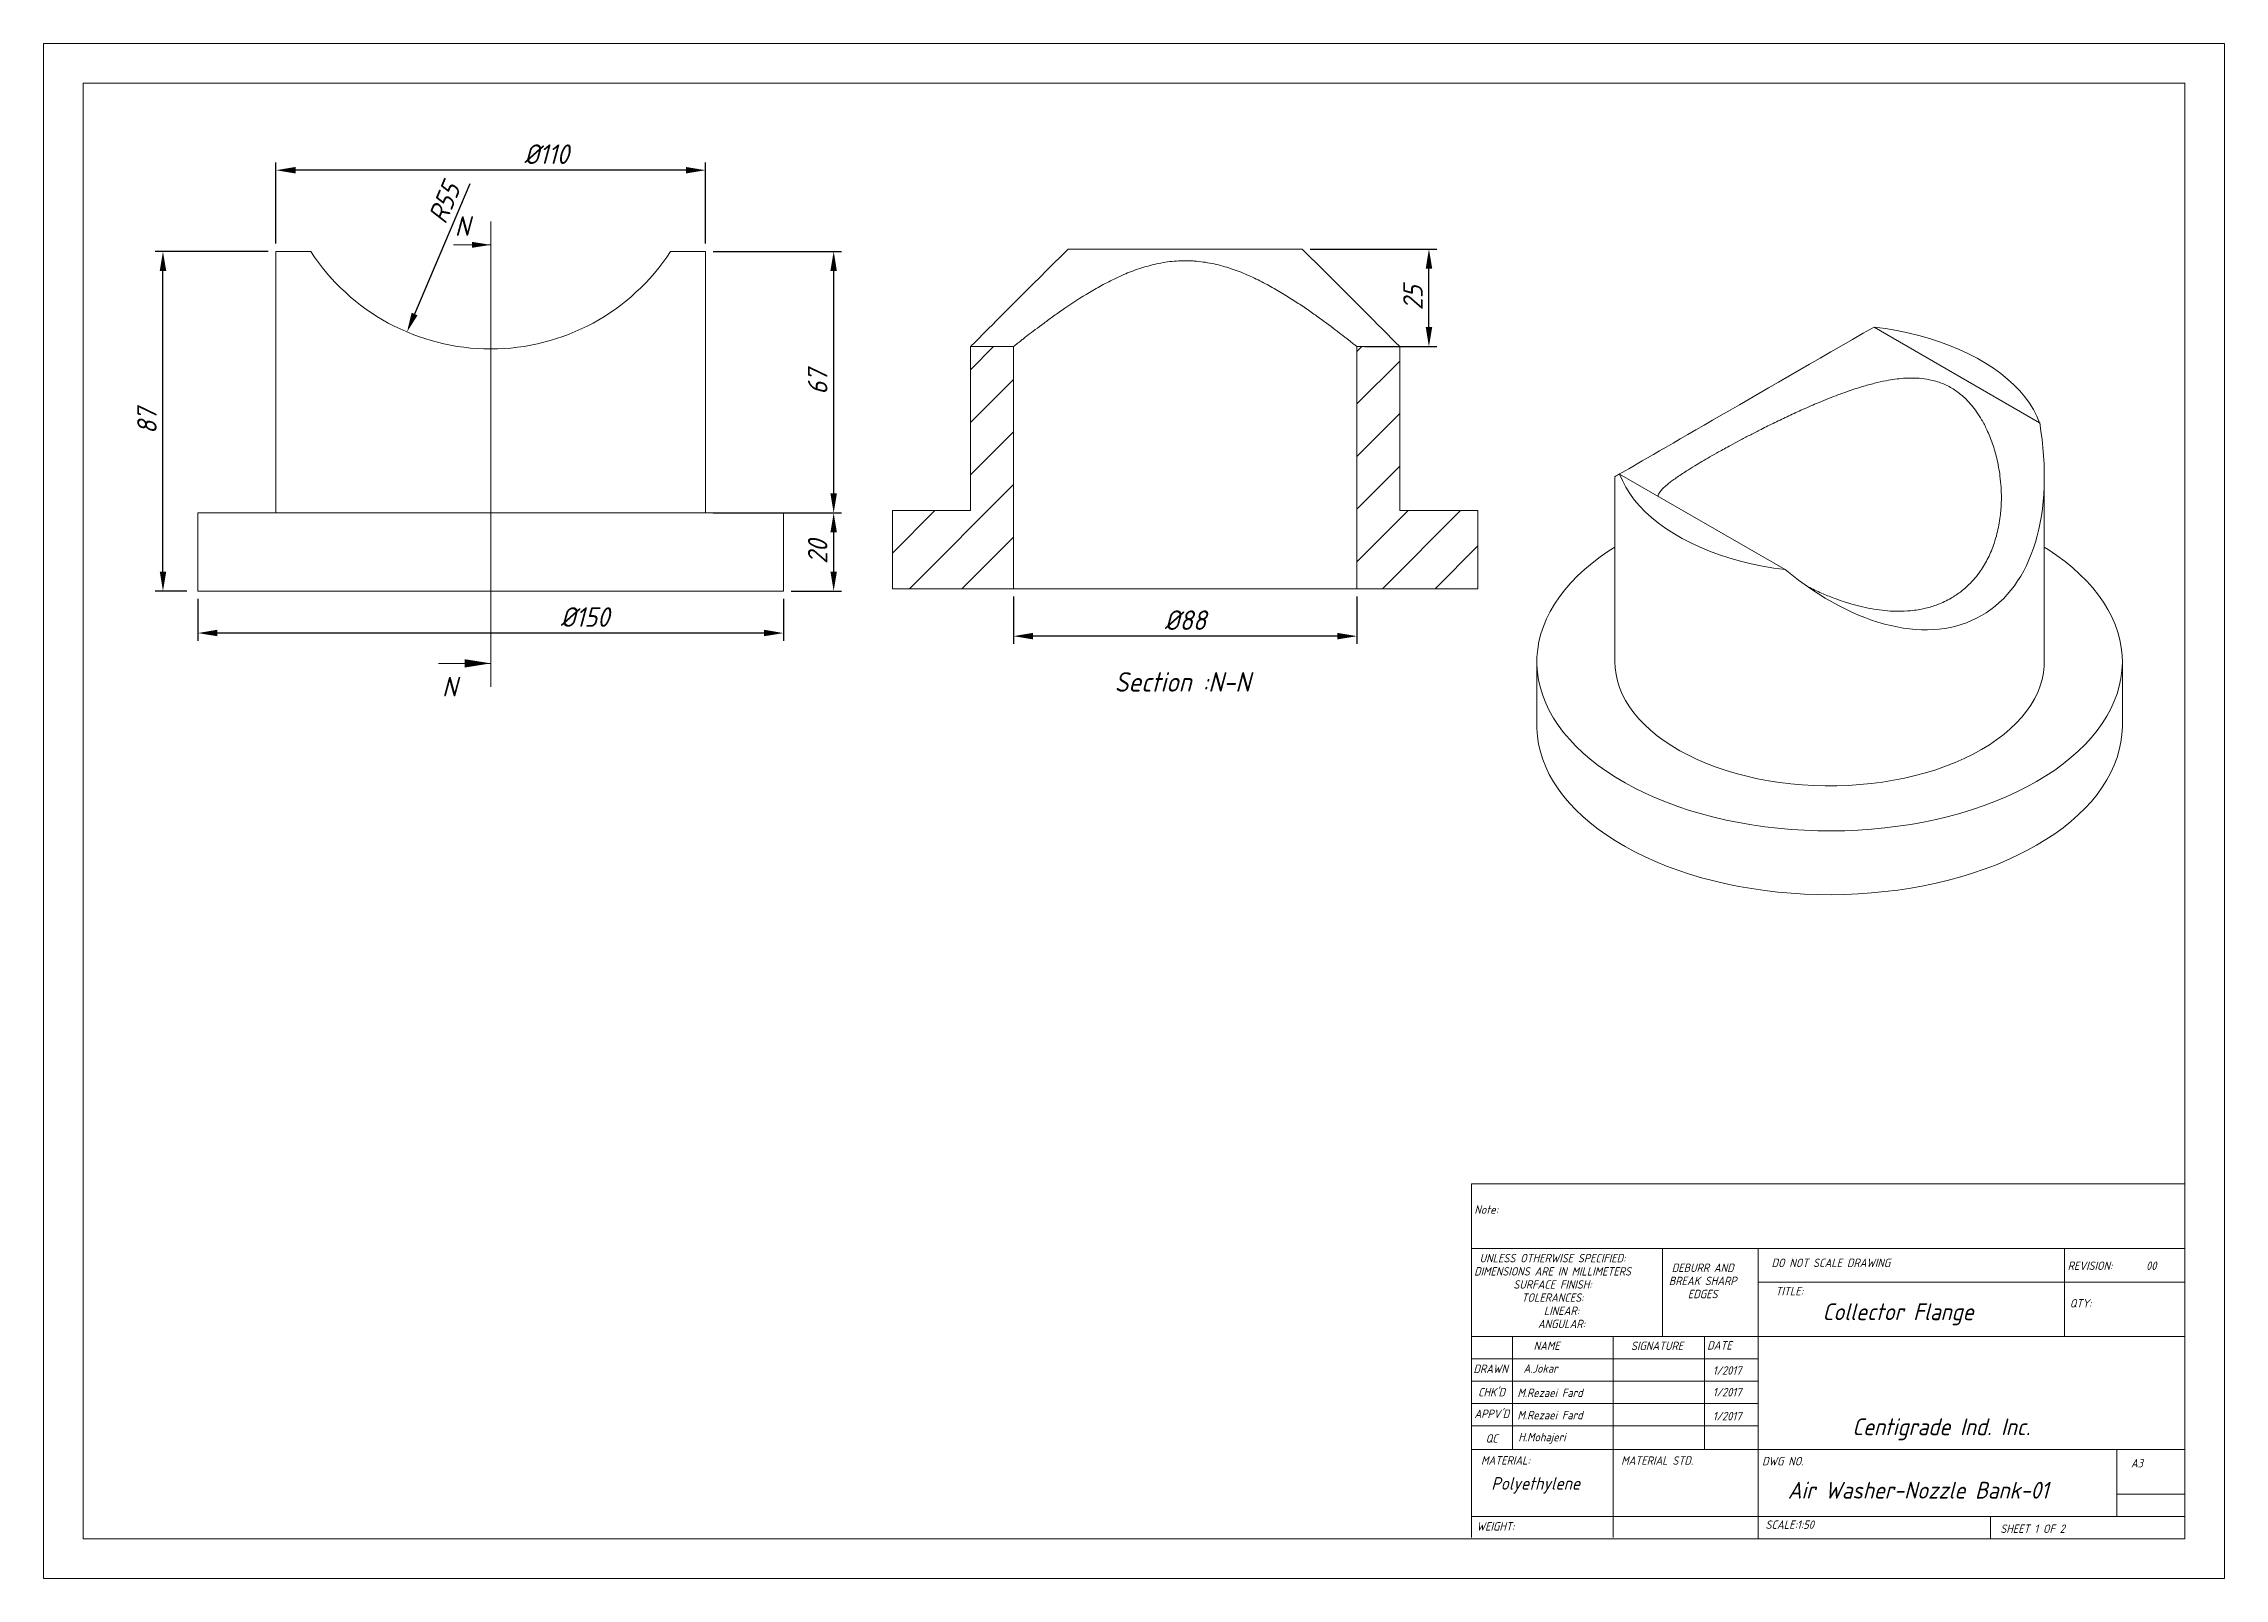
# Model space of a CAD drawing. Header units: millimetres. Extents: x 1153 to 3947, y 536 to 2501.
import ezdxf

# ---------------------------------------------------------------- set-up
doc = ezdxf.new("R2010")
doc.units = ezdxf.units.MM
doc.linetypes.add('SLD-Solid', pattern=[0])
doc.styles.add('GENISO', font='geniso.shx', dxfattribs={"oblique": 15})
doc.dimstyles.new('Scale 1B6', dxfattribs={"dimscale": 10, "dimtxt": 2.5, "dimasz": 2.5, "dimexe": 1, "dimexo": 1, "dimgap": 0.8, "dimtad": 1, "dimdec": 0, "dimlfac": 0.2, "dimzin": 0, "dimtxsty": 'GENISO', "dimcen": 2.5, "dimclrd": 1, "dimclre": 1, "dimclrt": 7, "dimadec": 0, "dimazin": 0, "dimtfac": 1, "dimtdec": 0, "dimtmove": 0, "dimatfit": 3, "dimfxl": 1, "dimtzin": 0, "dimlwd": -1, "dimlwe": -1, "dimarcsym": 0})
pattern_1 = [(45, (-1255.533, -973.7), (-33.67596, 33.67596), [])]

# ---------------------------------------------------------------- blocks, each defined once
blk = doc.blocks.new('*D10')
at = {"color": 1, "transparency": 16777216}
for p, q in [((1440.8, 2235.1), (1296, 2235.1)), ((1306, 1825.1), (1306, 2210.1)), ((1336.5, 1800.1), (1296, 1800.1))]:
    blk.add_line(p, q, dxfattribs=at)
for points in [[(1301.9, 2210.1), (1310.2, 2210.1), (1306, 2235.1)], [(1301.9, 1825.1), (1310.2, 1825.1), (1306, 1800.1)]]:
    blk.add_solid(points, dxfattribs=at)
at = {"layer": 'Defpoints', "color": 0, "transparency": 16777216}
for p in [(1306, 2235.1), (1450.8, 2235.1), (1346.5, 1800.1)]:
    blk.add_point(p, dxfattribs=at)
at = {"color": 7, "transparency": 16777216, "insert": (1285.5, 2017.6), "char_height": 25, "attachment_point": 5, "rotation": 90, "style": 'GENISO'}
blk.add_mtext('87', dxfattribs=at)
blk = doc.blocks.new('*D11')
at = {"color": 1, "transparency": 16777216}
for p, q in [((2110.8, 1900.1), (2175.2, 1900.1)), ((2165.2, 1825.1), (2165.2, 1875.1)), ((2110.8, 1800.1), (2175.2, 1800.1))]:
    blk.add_line(p, q, dxfattribs=at)
for points in [[(2161, 1875.1), (2169.3, 1875.1), (2165.2, 1900.1)], [(2161, 1825.1), (2169.3, 1825.1), (2165.2, 1800.1)]]:
    blk.add_solid(points, dxfattribs=at)
at = {"layer": 'Defpoints', "color": 0, "transparency": 16777216}
for p in [(2100.8, 1900.1), (2165.2, 1900.1), (2100.8, 1800.1)]:
    blk.add_point(p, dxfattribs=at)
at = {"color": 7, "transparency": 16777216, "insert": (2144.7, 1850.1), "char_height": 25, "attachment_point": 5, "rotation": 90, "style": 'GENISO'}
blk.add_mtext('20', dxfattribs=at)
blk = doc.blocks.new('*D12')
at = {"color": 1, "transparency": 16777216}
for p, q in [((2010.8, 2235.1), (2175.2, 2235.1)), ((2165.2, 1925.1), (2165.2, 2210.1)), ((2010.8, 1900.1), (2175.2, 1900.1))]:
    blk.add_line(p, q, dxfattribs=at)
for points in [[(2161, 2210.1), (2169.3, 2210.1), (2165.2, 2235.1)], [(2161, 1925.1), (2169.3, 1925.1), (2165.2, 1900.1)]]:
    blk.add_solid(points, dxfattribs=at)
at = {"layer": 'Defpoints', "color": 0, "transparency": 16777216}
for p in [(2000.8, 2235.1), (2165.2, 2235.1), (2000.8, 1900.1)]:
    blk.add_point(p, dxfattribs=at)
at = {"color": 7, "transparency": 16777216, "insert": (2144.7, 2067.6), "char_height": 25, "attachment_point": 5, "rotation": 90, "style": 'GENISO'}
blk.add_mtext('67', dxfattribs=at)
blk = doc.blocks.new('*D13')
at = {"color": 1, "transparency": 16777216}
for p, q in [((1450.8, 2245.1), (1450.8, 2349.1)), ((2000.8, 2245.1), (2000.8, 2349.1)), ((1975.8, 2339.1), (1475.8, 2339.1))]:
    blk.add_line(p, q, dxfattribs=at)
for points in [[(1475.8, 2343.2), (1475.8, 2334.9), (1450.8, 2339.1)], [(1975.8, 2343.2), (1975.8, 2334.9), (2000.8, 2339.1)]]:
    blk.add_solid(points, dxfattribs=at)
at = {"layer": 'Defpoints', "color": 0, "transparency": 16777216}
for p in [(1450.8, 2339.1), (1450.8, 2235.1), (2000.8, 2235.1)]:
    blk.add_point(p, dxfattribs=at)
at = {"color": 7, "transparency": 16777216, "insert": (1797.2, 2359.6), "char_height": 25, "attachment_point": 5, "style": 'GENISO'}
blk.add_mtext('%%C110', dxfattribs=at)
blk = doc.blocks.new('*D14')
at = {"color": 1, "transparency": 16777216}
for p, q in [((1350.8, 1790.1), (1350.8, 1736.3)), ((2100.8, 1790.1), (2100.8, 1736.3)), ((2075.8, 1746.3), (1375.8, 1746.3))]:
    blk.add_line(p, q, dxfattribs=at)
for points in [[(1375.8, 1750.5), (1375.8, 1742.2), (1350.8, 1746.3)], [(2075.8, 1750.5), (2075.8, 1742.2), (2100.8, 1746.3)]]:
    blk.add_solid(points, dxfattribs=at)
at = {"layer": 'Defpoints', "color": 0, "transparency": 16777216}
for p in [(1350.8, 1800.1), (2100.8, 1800.1), (1350.8, 1746.3)]:
    blk.add_point(p, dxfattribs=at)
at = {"color": 7, "transparency": 16777216, "insert": (1846.4, 1766.8), "char_height": 25, "attachment_point": 5, "style": 'GENISO'}
blk.add_mtext('%%C150', dxfattribs=at)
blk = doc.blocks.new('*D15')
at = {"color": 1, "transparency": 16777216}
blk.add_line((1699, 2321.8), (1628.3, 2154.9), dxfattribs=at)
blk.add_solid([(1624.5, 2156.5), (1632.1, 2153.2), (1618.6, 2131.8)], dxfattribs=at)
at = {"layer": 'Defpoints', "color": 0, "transparency": 16777216}
for p in [(1725.8, 2385.1), (1618.6, 2131.8)]:
    blk.add_point(p, dxfattribs=at)
at = {"color": 7, "transparency": 16777216, "insert": (1666.3, 2297.2), "char_height": 25, "attachment_point": 5, "rotation": 67.0444, "style": 'GENISO'}
blk.add_mtext('R55', dxfattribs=at)
blk = doc.blocks.new('*D16')
at = {"color": 1, "transparency": 16777216}
for p, q in [((2775.5, 2238.1), (2937.7, 2238.1)), ((2927.7, 2138.1), (2927.7, 2213.1)), ((2845.5, 2113.1), (2937.7, 2113.1))]:
    blk.add_line(p, q, dxfattribs=at)
for points in [[(2923.6, 2213.1), (2931.9, 2213.1), (2927.7, 2238.1)], [(2923.6, 2138.1), (2931.9, 2138.1), (2927.7, 2113.1)]]:
    blk.add_solid(points, dxfattribs=at)
at = {"layer": 'Defpoints', "color": 0, "transparency": 16777216}
for p in [(2765.5, 2238.1), (2927.7, 2238.1), (2835.5, 2113.1)]:
    blk.add_point(p, dxfattribs=at)
at = {"color": 7, "transparency": 16777216, "insert": (2907.2, 2175.6), "char_height": 25, "attachment_point": 5, "rotation": 90, "style": 'GENISO'}
blk.add_mtext('25', dxfattribs=at)
blk = doc.blocks.new('*D17')
at = {"color": 1, "transparency": 16777216}
for p, q in [((2395.5, 1793.1), (2395.5, 1732.3)), ((2835.5, 1793.1), (2835.5, 1732.3)), ((2810.5, 1742.3), (2420.5, 1742.3))]:
    blk.add_line(p, q, dxfattribs=at)
for points in [[(2420.5, 1746.5), (2420.5, 1738.2), (2395.5, 1742.3)], [(2810.5, 1746.5), (2810.5, 1738.2), (2835.5, 1742.3)]]:
    blk.add_solid(points, dxfattribs=at)
at = {"layer": 'Defpoints', "color": 0, "transparency": 16777216}
for p in [(2395.5, 1803.1), (2835.5, 1803.1), (2395.5, 1742.3)]:
    blk.add_point(p, dxfattribs=at)
at = {"color": 7, "transparency": 16777216, "insert": (2615.5, 1762.8), "char_height": 25, "attachment_point": 5, "style": 'GENISO'}
blk.add_mtext('%%C88', dxfattribs=at)

msp = doc.modelspace()

# ---------------------------------------------------------------- hatches: boundary and pattern name
at = {"linetype": 'ByBlock', "lineweight": 0}
h = msp.add_hatch(dxfattribs=at)
h.set_pattern_fill('ANSI31', color=3, scale=15, style=0)
h.set_pattern_definition(pattern_1)
h.paths.add_polyline_path([(2340.5, 1903.1), (2240.5, 1903.1), (2240.5, 1803.1), (2395.5, 1803.1), (2395.5, 2113.1), (2340.5, 2113.1)], flags=0)
h = msp.add_hatch(dxfattribs=at)
h.set_pattern_fill('ANSI31', color=3, scale=15, style=0)
h.set_pattern_definition(pattern_1)
h.paths.add_polyline_path([(2835.5, 1803.1), (2990.5, 1803.1), (2990.5, 1903.1), (2890.5, 1903.1), (2890.5, 2113.1), (2835.5, 2113.1)], flags=0)

# ---------------------------------------------------------------- linework, layer by layer
at = {"color": 3, "linetype": 'ByBlock', "lineweight": 0}
for p, q in [((1725.8, 2273.5), (1725.8, 1677.5)), ((1450.8, 2235.1), (1450.8, 1900.1)), ((1450.8, 2235.1), (1495.3, 2235.1)), ((1678.2, 2243.5), (1725.8, 2243.5)), ((1956.3, 2235.1), (2000.8, 2235.1)), ((2000.8, 1900.1), (2000.8, 2235.1)), ((2765.5, 2238.1), (2465.5, 2238.1)), ((3710, 2015.7), (3497.9, 2138.2)), ((2395.5, 2113.1), (2340.5, 2113.1)), ((2340.5, 2113.1), (2340.5, 1903.1)), ((2395.5, 1803.1), (2395.5, 2113.1)), ((2890.5, 2113.1), (2835.5, 2113.1)), ((2835.5, 2113.1), (2835.5, 1803.1)), ((2890.5, 1903.1), (2890.5, 2113.1)), ((3166, 1946.6), (3166, 1709.3)), ((3171.9, 1950), (3384.1, 1827.6)), ((3716, 1709.3), (3716, 1946.6)), ((1350.8, 1900.1), (1350.8, 1800.1)), ((1350.8, 1900.1), (1725.8, 1900.1)), ((1725.8, 1900.1), (2100.8, 1900.1)), ((2100.8, 1800.1), (2100.8, 1900.1)), ((2240.5, 1903.1), (2240.5, 1803.1)), ((2240.5, 1903.1), (2340.5, 1903.1)), ((2890.5, 1903.1), (2990.5, 1903.1)), ((2990.5, 1803.1), (2990.5, 1903.1)), ((1350.8, 1800.1), (1725.8, 1800.1)), ((1725.8, 1800.1), (2100.8, 1800.1)), ((2240.5, 1803.1), (2395.5, 1803.1)), ((2835.5, 1803.1), (2395.5, 1803.1)), ((2835.5, 1803.1), (2990.5, 1803.1)), ((1659.1, 1707.5), (1725.8, 1707.5)), ((3066, 1709.3), (3066, 1627.7)), ((3816, 1627.7), (3816, 1709.3))]:
    msp.add_line(p, q, dxfattribs=at)
at = {"color": 7, "linetype": 'SLD-Solid', "lineweight": 0}
for p, q in [((2982.1, 1041.1), (2982.1, 958)), ((2982.1, 1041.1), (3896.2, 1041.1)), ((2982.1, 958), (3896.2, 958)), ((2982.1, 958), (2982.1, 587.8)), ((3227.1, 958), (3227.1, 845.3)), ((3349.6, 958), (3349.6, 586.1)), ((3742, 845.3), (3742, 958)), ((3896.2, 915.1), (3349.6, 915.1)), ((3896.2, 845.3), (2982.1, 845.3)), ((3034.6, 845.3), (3034.6, 700.5)), ((3163.7, 845.3), (3163.7, 587.8)), ((3280.9, 845.3), (3280.9, 700.5)), ((3349.6, 587.8), (3349.6, 845.3)), ((3349.6, 816.6), (2982.1, 816.6)), ((3349.6, 788), (2982.1, 788)), ((3349.6, 759.4), (2982.1, 759.4)), ((3349.6, 730.8), (2982.1, 730.8)), ((3052.1, 700.5), (2982.1, 700.5)), ((3052.1, 700.5), (3896.2, 700.5)), ((3808.7, 614.7), (3808.7, 700.5)), ((3896.2, 643.3), (3808.7, 643.3)), ((2982.1, 614.7), (3896.2, 614.7)), ((3647.1, 586.1), (3647.1, 614.7))]:
    msp.add_line(p, q, dxfattribs=at)
for points in [[(1153.1, 535.6), (1153.1, 2501.2), (3946.7, 2501.2), (3946.7, 535.6)], [(1203.6, 586.1), (1203.6, 2450.7), (3896.2, 2450.7), (3896.2, 586.1)]]:
    msp.add_lwpolyline(points, close=True, dxfattribs=at)
at = {"color": 3, "linetype": 'ByBlock', "lineweight": 0, "flags": 128}
for points in [[(2340.5, 2113.1), (2340.7, 2113.4), (2341.4, 2114.1), (2342.6, 2115.3), (2344.2, 2116.9), (2346.3, 2119), (2348.9, 2121.6), (2351.9, 2124.6), (2355.4, 2128.1), (2359.3, 2132), (2363.7, 2136.4), (2368.5, 2141.2), (2373.7, 2146.4), (2379.4, 2152), (2385.4, 2158.1), (2391.8, 2164.5), (2398.6, 2171.3), (2405.8, 2178.5), (2413.4, 2186.1), (2421.3, 2194), (2429.5, 2202.2), (2438, 2210.7), (2446.9, 2219.6), (2456, 2228.7), (2465.5, 2238.1)], [(2765.5, 2238.1), (2774.9, 2228.7), (2784, 2219.6), (2792.9, 2210.7), (2801.4, 2202.2), (2809.6, 2194), (2817.5, 2186.1), (2825.1, 2178.5), (2832.3, 2171.3), (2839.1, 2164.5), (2845.5, 2158.1), (2851.6, 2152), (2857.2, 2146.4), (2862.4, 2141.2), (2867.2, 2136.4), (2871.6, 2132), (2875.5, 2128.1), (2879, 2124.6), (2882, 2121.6), (2884.6, 2119), (2886.7, 2116.9), (2888.3, 2115.3), (2889.5, 2114.1), (2890.2, 2113.4), (2890.5, 2113.1)], [(3710, 2015.7), (3706.5, 2024.2), (3702.2, 2032.6), (3697, 2040.8), (3691.1, 2048.8), (3684.5, 2056.6), (3677.1, 2064.2), (3669, 2071.6), (3660.2, 2078.7), (3650.8, 2085.5), (3640.7, 2092), (3630, 2098.2), (3618.8, 2104), (3607, 2109.4), (3594.7, 2114.5), (3581.9, 2119.2), (3568.8, 2123.5), (3555.2, 2127.3), (3541.3, 2130.7), (3527.1, 2133.7), (3512.6, 2136.2), (3497.9, 2138.2)], [(3171.9, 1950), (3175.5, 1941.5), (3179.8, 1933.2), (3184.9, 1925), (3190.8, 1916.9), (3197.5, 1909.1), (3204.9, 1901.5), (3212.9, 1894.1), (3221.7, 1887), (3231.2, 1880.2), (3241.3, 1873.7), (3251.9, 1867.6), (3263.2, 1861.8), (3275, 1856.3), (3287.3, 1851.2), (3300, 1846.6), (3313.2, 1842.3), (3326.8, 1838.5), (3340.7, 1835.1), (3354.9, 1832.1), (3369.4, 1829.6), (3384.1, 1827.6)], [(3166, 1856.5), (3158.2, 1851.5), (3147.2, 1843.9), (3136.8, 1836), (3127.1, 1827.8), (3118, 1819.4), (3109.6, 1810.7), (3101.9, 1801.8), (3094.9, 1792.8), (3088.7, 1783.5), (3083.2, 1774.1), (3078.4, 1764.6), (3074.4, 1754.9), (3071.2, 1745.2), (3068.7, 1735.3), (3067, 1725.5), (3066.1, 1715.5), (3066, 1705.6), (3066.7, 1695.7), (3068.2, 1685.8), (3070.5, 1676), (3073.5, 1666.2), (3077.3, 1656.5), (3081.9, 1646.9), (3087.2, 1637.5), (3093.3, 1628.2), (3100.1, 1619.1), (3107.6, 1610.2), (3115.9, 1601.5), (3124.8, 1593), (3134.4, 1584.7), (3144.6, 1576.7), (3155.4, 1569), (3166.9, 1561.6), (3178.9, 1554.5), (3191.4, 1547.7), (3204.5, 1541.3), (3218.1, 1535.2), (3232.2, 1529.5), (3246.7, 1524.2), (3261.6, 1519.2), (3276.9, 1514.7), (3292.5, 1510.5), (3308.5, 1506.8), (3324.7, 1503.5), (3341.2, 1500.7), (3357.8, 1498.2), (3374.7, 1496.3), (3391.7, 1494.7), (3408.8, 1493.7), (3425.9, 1493), (3443.1, 1492.9), (3460.3, 1493.1), (3477.5, 1493.9), (3494.5, 1495.1), (3511.5, 1496.7), (3528.3, 1498.8), (3544.9, 1501.3), (3561.4, 1504.3), (3577.5, 1507.7), (3593.4, 1511.5), (3608.9, 1515.8), (3624.1, 1520.4), (3638.9, 1525.5), (3653.3, 1530.9), (3667.3, 1536.7), (3680.7, 1542.9), (3693.7, 1549.4), (3706.1, 1556.3)], [(3706.1, 1556.3), (3718, 1563.4), (3729.3, 1570.9), (3740, 1578.7), (3750.1, 1586.8), (3759.5, 1595.1), (3768.2, 1603.6), (3776.3, 1612.4), (3783.6, 1621.4), (3790.2, 1630.5), (3796.1, 1639.8), (3801.3, 1649.3), (3805.7, 1658.9), (3809.3, 1668.6), (3812.1, 1678.4), (3814.2, 1688.3), (3815.5, 1698.2), (3816, 1708.1), (3815.7, 1718), (3814.6, 1727.9), (3812.7, 1737.8), (3810.1, 1747.6), (3806.7, 1757.3), (3802.5, 1767), (3797.5, 1776.5), (3791.8, 1785.8), (3785.3, 1795), (3778.2, 1804.1), (3770.3, 1812.9), (3761.7, 1821.5), (3752.5, 1829.9), (3742.6, 1838), (3732.1, 1845.8), (3720.9, 1853.4), (3716, 1856.5)], [(3166, 1709.3), (3166.3, 1701.9), (3167.4, 1693.4), (3169.3, 1684.9), (3171.9, 1676.5), (3175.4, 1668.2), (3179.6, 1660.1), (3184.5, 1652), (3190.2, 1644.2), (3196.6, 1636.5), (3203.8, 1629), (3211.6, 1621.8), (3220, 1614.8), (3229.1, 1608.1), (3238.9, 1601.7), (3249.2, 1595.6), (3260, 1589.8), (3271.4, 1584.4), (3283.3, 1579.3), (3295.6, 1574.6), (3308.3, 1570.3), (3321.4, 1566.4), (3334.9, 1562.9), (3348.7, 1559.8), (3362.7, 1557.1), (3377, 1554.9), (3391.4, 1553.2), (3406, 1551.9), (3420.7, 1551), (3435.4, 1550.6), (3450.2, 1550.7), (3465, 1551.2), (3479.6, 1552.2), (3494.2, 1553.6), (3508.6, 1555.5), (3522.8, 1557.8), (3536.8, 1560.5), (3550.5, 1563.7), (3563.9, 1567.3), (3576.9, 1571.3), (3589.5, 1575.7), (3601.7, 1580.5), (3613.5, 1585.7), (3624.7, 1591.2), (3635.4, 1597.1)], [(3635.4, 1597.1), (3645.6, 1603.3), (3655.2, 1609.8), (3664.1, 1616.5), (3672.4, 1623.6), (3680.1, 1630.9), (3687, 1638.4), (3693.2, 1646.1), (3698.8, 1654), (3703.5, 1662.1), (3707.5, 1670.3), (3710.8, 1678.6), (3713.3, 1687), (3714.9, 1695.5), (3715.8, 1704), (3716, 1709.3)], [(3066, 1627.7), (3066, 1624), (3066.7, 1614), (3068.2, 1604.1), (3070.5, 1594.3), (3073.5, 1584.5), (3077.3, 1574.9), (3081.9, 1565.3), (3087.2, 1555.8), (3093.3, 1546.6), (3100.1, 1537.4), (3107.6, 1528.5), (3115.9, 1519.8), (3124.8, 1511.3), (3134.4, 1503.1), (3144.6, 1495.1), (3155.4, 1487.4), (3166.9, 1480), (3178.9, 1472.9), (3191.4, 1466.1), (3204.5, 1459.7), (3218.1, 1453.6), (3232.2, 1447.9), (3246.7, 1442.5), (3261.6, 1437.6), (3276.9, 1433), (3292.5, 1428.9), (3308.5, 1425.2), (3324.7, 1421.9), (3341.2, 1419), (3357.8, 1416.6), (3374.7, 1414.6), (3391.7, 1413.1), (3408.8, 1412), (3425.9, 1411.4), (3443.1, 1411.2), (3460.3, 1411.5), (3477.5, 1412.2), (3494.5, 1413.4), (3511.5, 1415.1), (3528.3, 1417.2), (3544.9, 1419.7), (3561.4, 1422.7), (3577.5, 1426.1), (3593.4, 1429.9), (3608.9, 1434.1), (3624.1, 1438.8), (3638.9, 1443.8), (3653.3, 1449.2), (3667.3, 1455.1), (3680.7, 1461.2), (3693.7, 1467.7), (3706.1, 1474.6)], [(3706.1, 1474.6), (3718, 1481.8), (3729.3, 1489.3), (3740, 1497), (3750.1, 1505.1), (3759.5, 1513.4), (3768.2, 1522), (3776.3, 1530.7), (3783.6, 1539.7), (3790.2, 1548.9), (3796.1, 1558.2), (3801.3, 1567.7), (3805.7, 1577.3), (3809.3, 1587), (3812.1, 1596.8), (3814.2, 1606.6), (3815.5, 1616.5), (3816, 1626.4), (3816, 1627.7)]]:
    msp.add_lwpolyline(points, dxfattribs=at)
at = {"color": 3, "linetype": 'ByBlock', "lineweight": 0}
msp.add_arc((1725.8, 2385.1), 275, 213.0557, 326.9443, dxfattribs=at)
for major_axis, ratio, start_param, end_param in [((275, 158.8), 0.00007, 3.350181, 4.920815), ((-194.5, 336.8), 0.577335, 2.147687, 4.135417), ((275, 158.8), 0.00007, 2.933085, 3.141552)]:
    msp.add_ellipse((3441, 2105.4), major_axis=major_axis, ratio=ratio, start_param=start_param, end_param=end_param, dxfattribs=at)
for points, knots in [([(2835.5, 2113.1), (2835.5, 2113.1), (2835.1, 2113.4), (2833.9, 2114.4), (2833.4, 2114.8), (2832.2, 2115.7), (2831.5, 2116.3), (2829.2, 2118.1), (2827.3, 2119.6), (2823.9, 2122.3), (2822.7, 2123.2), (2820.1, 2125.2), (2818.7, 2126.3), (2811.4, 2132), (2804.5, 2137.3), (2794.5, 2144.7), (2792.4, 2146.2), (2788.1, 2149.3), (2785.9, 2150.9), (2779.2, 2155.7), (2774.6, 2158.9), (2764.8, 2165.6), (2759.8, 2169), (2751.8, 2174.1), (2749.1, 2175.8), (2743.6, 2179.2), (2740.8, 2180.9), (2732.3, 2186), (2726.4, 2189.3), (2714.4, 2195.8), (2708.2, 2198.9), (2695.4, 2204.9), (2688.8, 2207.7), (2678.6, 2211.5), (2675.1, 2212.7), (2668, 2215), (2664.4, 2216.1), (2653.5, 2219), (2646.1, 2220.5), (2634.8, 2222), (2631, 2222.4), (2625.2, 2222.9), (2623.3, 2223), (2619.5, 2223.1), (2617.5, 2223.1), (2608, 2223.1), (2600.4, 2222.6), (2589.1, 2221.1), (2585.4, 2220.4), (2577.9, 2219), (2574.2, 2218.1), (2563.3, 2215.2), (2556.2, 2212.9), (2542.5, 2207.9), (2535.9, 2205), (2526.2, 2200.5), (2523, 2199), (2516.7, 2195.8), (2513.6, 2194.2), (2504.5, 2189.3), (2498.6, 2186), (2481.7, 2175.9), (2471.1, 2169), (2458.9, 2160.7), (2456.5, 2159), (2451.7, 2155.7), (2449.5, 2154.1), (2442.8, 2149.3), (2438.6, 2146.2), (2426.7, 2137.4), (2419.7, 2132.1), (2412.4, 2126.5), (2411, 2125.4), (2408.3, 2123.3), (2407.1, 2122.4), (2403.7, 2119.7), (2401.8, 2118.2), (2398.7, 2115.7), (2397.5, 2114.7), (2396.3, 2113.8), (2396, 2113.5), (2395.7, 2113.3), (2395.6, 2113.2), (2395.5, 2113.2), (2395.5, 2113.1), (2395.5, 2113.1)], [0, 0, 0, 0, 0.03125, 0.03125, 0.046875, 0.046875, 0.0625, 0.0625, 0.09375, 0.09375, 0.109375, 0.109375, 0.125, 0.125, 0.1875, 0.1875, 0.203125, 0.203125, 0.21875, 0.21875, 0.25, 0.25, 0.28125, 0.28125, 0.296875, 0.296875, 0.3125, 0.3125, 0.34375, 0.34375, 0.375, 0.375, 0.40625, 0.40625, 0.421875, 0.421875, 0.4375, 0.4375, 0.46875, 0.46875, 0.484375, 0.484375, 0.492188, 0.492188, 0.5, 0.5, 0.53125, 0.53125, 0.546875, 0.546875, 0.5625, 0.5625, 0.59375, 0.59375, 0.625, 0.625, 0.640625, 0.640625, 0.65625, 0.65625, 0.6875, 0.6875, 0.75, 0.75, 0.765625, 0.765625, 0.78125, 0.78125, 0.8125, 0.8125, 0.875, 0.875, 0.890625, 0.890625, 0.90625, 0.90625, 0.9375, 0.9375, 0.96875, 0.96875, 0.984375, 0.984375, 0.992187, 0.992187, 1, 1, 1, 1]), ([(3596.5, 1791), (3600.6, 1793.5), (3608.7, 1798.6), (3618.8, 1807.4), (3627.3, 1816.6), (3635.9, 1827.8), (3644.5, 1842.5), (3651.2, 1858.7), (3656.4, 1876.5), (3659.7, 1894.2), (3661.2, 1914.2), (3660.9, 1931.4), (3659.1, 1950.3), (3655.7, 1969.1), (3649.9, 1989), (3643.3, 2005.4), (3636.3, 2019), (3629.6, 2029.4), (3622.9, 2038.2), (3616.1, 2045.6), (3607.2, 2053.6), (3595.9, 2061.4), (3583.5, 2066.9), (3570.9, 2070.6), (3559.5, 2072.5), (3547.1, 2073.1), (3535.9, 2072.7), (3524.6, 2071.5), (3512.2, 2069.4), (3498.3, 2066.3), (3481.7, 2061.7), (3465.2, 2056.3), (3445.7, 2049.2), (3425.9, 2041.1), (3405, 2032), (3386.4, 2023.4), (3368.6, 2014.8), (3352.5, 2006.8), (3338.3, 1999.5), (3325.8, 1993), (3312.5, 1985.8), (3299.8, 1978.8), (3287.6, 1971.9), (3277.4, 1966), (3267.3, 1959.9), (3258.4, 1954.4), (3250.5, 1949.3), (3244.3, 1945), (3237.4, 1940), (3231.2, 1935.1), (3226.2, 1930.3), (3222.9, 1926.1), (3221.3, 1923.2), (3221.2, 1921.8), (3221.2, 1921.6)], [0, 0, 0, 0, 0.019408, 0.039019, 0.05452, 0.070116, 0.096317, 0.122899, 0.139832, 0.168806, 0.192312, 0.21602, 0.233991, 0.263416, 0.28726, 0.311331, 0.329622, 0.344888, 0.358561, 0.372317, 0.38445, 0.405705, 0.427419, 0.439705, 0.459498, 0.474491, 0.489569, 0.503745, 0.518457, 0.537736, 0.557105, 0.581194, 0.59945, 0.629559, 0.653941, 0.675704, 0.697653, 0.719173, 0.735537, 0.752001, 0.767489, 0.78905, 0.805498, 0.82207, 0.837667, 0.857615, 0.872704, 0.887876, 0.902144, 0.928663, 0.949558, 0.970599, 0.995807, 1, 1, 1, 1]), ([(3413.3, 1805.5), (3419.1, 1802.7), (3430, 1797.5), (3445.2, 1791.4), (3459.2, 1786.4), (3472.8, 1782.3), (3486.9, 1778.8), (3501.1, 1776.2), (3514.9, 1774.6), (3529.5, 1774), (3545.9, 1774.7), (3563, 1777.5), (3577.4, 1781.9), (3588.2, 1786.4), (3593.8, 1789.5), (3596.5, 1791)], [0, 0, 0, 0, 0.092755, 0.1736, 0.23908, 0.31181, 0.38483, 0.4591, 0.533747, 0.602491, 0.691484, 0.798743, 0.890281, 0.945016, 1, 1, 1, 1])]:
    msp.add_open_spline(points, degree=3, knots=knots, dxfattribs=at)
at = {"color": 3}
for points in [[(1725.8, 2243.5), (1702, 2239.7), (1702, 2247.3)], [(1725.8, 1707.5), (1692.5, 1702.1), (1692.5, 1712.8)]]:
    msp.add_solid(points, dxfattribs=at)

# ---------------------------------------------------------------- texts
at = {"color": 7, "attachment_point": 5, "style": 'GENISO'}
for s, insert, char_height in [('N', (1689.5, 2267.5), 25), ('N', (1673.1, 1677.6), 25), ('Section :N-N', (2611.9, 1683.7), 25), ('Note:', (3001.1, 1007.9), 10.77), ('UNLESS OTHERWISE SPECIFIED:', (3086.1, 945.7), 10.77), ('DIMENSIONS ARE IN MILLIMETERS', (3086.1, 928.8), 10.77), ('BREAK SHARP', (3278.4, 916.6), 10.77), ('DEBURR AND', (3278.4, 933.4), 10.77), ('DO NOT SCALE DRAWING', (3442.6, 939.7), 10.77), ('REVISION:       00', (3802.8, 936), 10.77), ('SURFACE FINISH:', (3086.1, 912), 10.77), ('TOLERANCES:', (3086.1, 895.2), 10.77), ('EDGES', (3278.4, 899.8), 10.77), ('TITLE:', (3389.4, 903.4), 10.77), ('ANGULAR:', (3097.5, 861.5), 10.77), ('LINEAR:', (3097.5, 878.3), 10.77), ('Collector Flange', (3528.6, 873.8), 21.541), ('QTY:', (3762.6, 887.9), 10.77), ('NAME', (3078.5, 833.5), 10.77), ('SIGNATURE', (3220, 833.4), 10.77), ('DATE', (3299.9, 834), 10.77), ('DRAWN', (3006.8, 804), 10.77), ('A.Jokar', (3070.7, 804.4), 10.77), ('1/2017', (3309.7, 801.9), 10.77), ("CHK'D", (3007.9, 774), 10.77), ('M.Rezaei Fard', (3082.9, 773.3), 10.77), ('1/2017', (3309.7, 774.1), 10.77), ("APPV'D", (3008.3, 746.4), 10.77), ('M.Rezaei Fard', (3082.9, 744.7), 10.77), ('1/2017', (3309.7, 743.4), 10.77), ('Centigrade Ind. Inc.', (3583.9, 726.5), 21.541), ('QC', (3008.1, 714.8), 10.77), ('H.Mohajeri', (3072.5, 714.9), 10.77), ('MATERIAL:', (3025.8, 686.7), 10.77), ('MATERIAL STD.', (3220, 686.5), 10.77), ('DWG NO.', (3381, 685.7), 10.77), ('A3', (3834.7, 683.1), 10.77), ('Polyethylene', (3064.5, 654.8), 16.156), ('Air Washer-Nozzle Bank-01', (3554.4, 648.5), 21.541), ('WEIGHT:', (3013, 602.2), 10.77), ('SCALE:1:50', (3389.9, 604.4), 10.77), ('SHEET 1 OF 2', (3701, 599.2), 10.77)]:
    msp.add_mtext(s, dxfattribs=dict(at, insert=insert, char_height=char_height))

# ---------------------------------------------------------------- dimensions: what is measured, and where the dimension line sits
for base, p1, p2, text, picture, middle in [((1450.8, 2339.1), (2000.8, 2235.1), (1450.8, 2235.1), '%%C110', '*D13', (1797.2, 2339.1)), ((1350.8, 1746.3), (2100.8, 1800.1), (1350.8, 1800.1), '%%C150', '*D14', (1846.4, 1746.3))]:
    dim = msp.add_linear_dim(base=base, p1=p1, p2=p2, text=text, dimstyle='Scale 1B6')
    dim.commit()
    dim.dimension.update_dxf_attribs({"geometry": picture, "text_midpoint": middle, "dimtype": 160})
dim = msp.add_radius_dim(center=(1725.8, 2385.1), mpoint=(1618.6, 2131.8), dimstyle='Scale 1B6')
dim.commit()
dim.dimension.update_dxf_attribs({"geometry": '*D15', "text_midpoint": (1685.2, 2289.2), "dimtype": 164})
for base, p1, p2, picture, middle in [((1306, 2235.1), (1346.5, 1800.1), (1450.8, 2235.1), '*D10', (1285.5, 2017.6)), ((2165.2, 2235.1), (2000.8, 1900.1), (2000.8, 2235.1), '*D12', (2144.7, 2067.6)), ((2927.7, 2238.1), (2835.5, 2113.1), (2765.5, 2238.1), '*D16', (2907.2, 2175.6)), ((2165.2, 1900.1), (2100.8, 1800.1), (2100.8, 1900.1), '*D11', (2144.7, 1850.1))]:
    dim = msp.add_linear_dim(base=base, p1=p1, p2=p2, angle=90, dimstyle='Scale 1B6')
    dim.commit()
    dim.dimension.update_dxf_attribs({"geometry": picture, "text_midpoint": middle})
dim = msp.add_linear_dim(base=(2395.5, 1742.3), p1=(2835.5, 1803.1), p2=(2395.5, 1803.1), text='%%C88', dimstyle='Scale 1B6')
dim.commit()
dim.dimension.update_dxf_attribs({"geometry": '*D17', "text_midpoint": (2615.5, 1762.8)})

doc.saveas('drawing.dxf')
